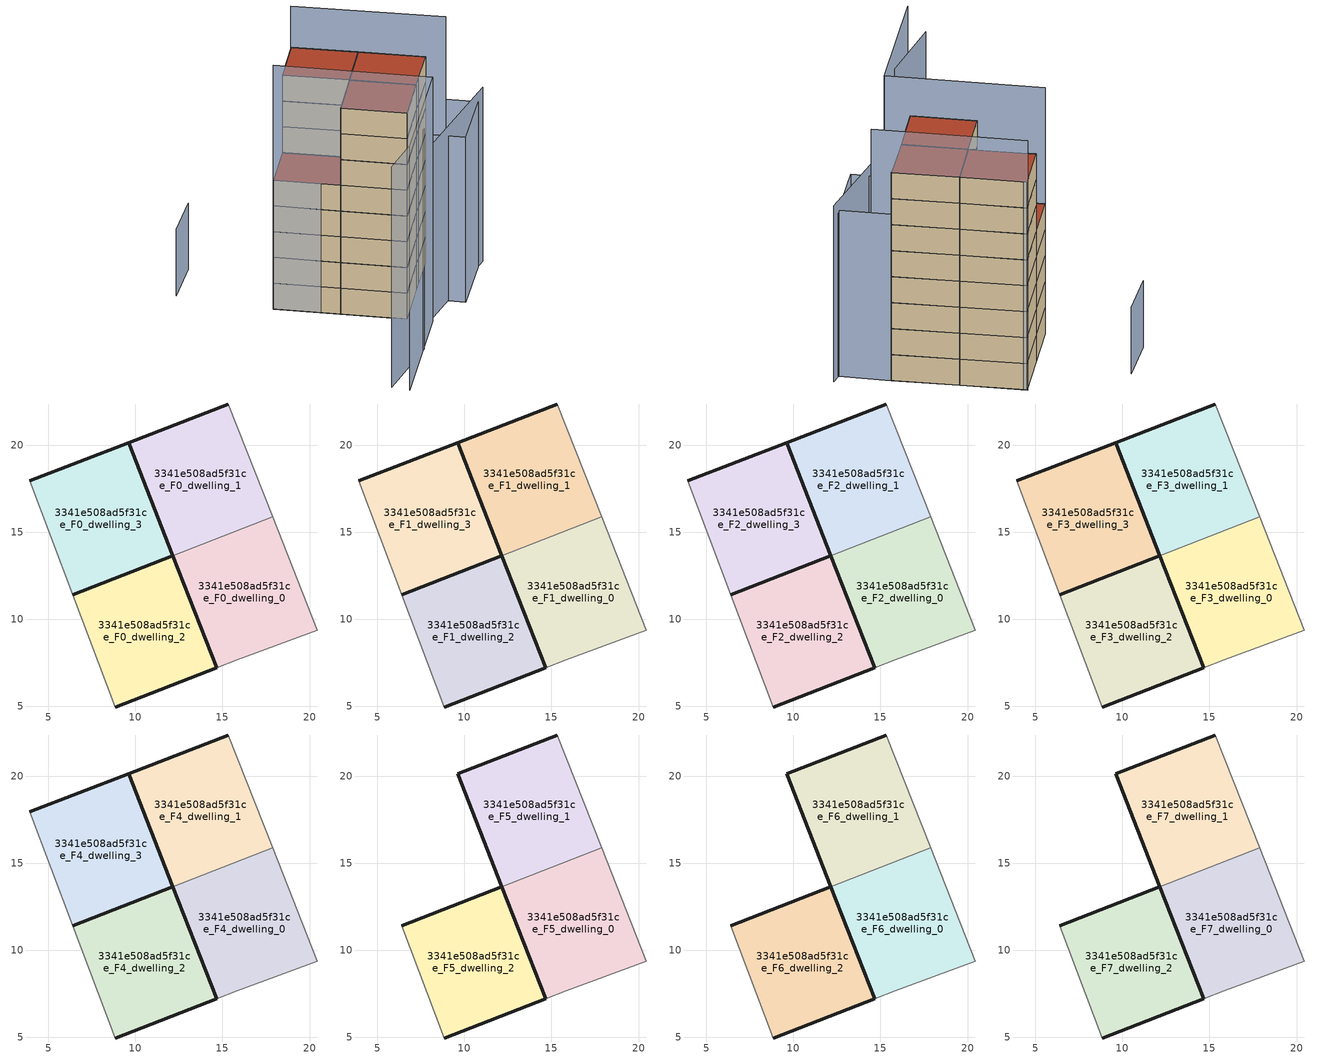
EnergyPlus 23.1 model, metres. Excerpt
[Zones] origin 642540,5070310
3341e508ad5f31ce_F0_dwelling_0
 floor ground (EU_floor_Construction): 20.44,9.35 17.88,15.89 12.15,13.65 14.67,7.2 15.83,7.65 z0
 wall outside (EU_wall_Construction): 14.67,7.2 12.15,13.65 z0:3
 wall adiabatic (EU_wall_Construction): 17.88,15.89 20.44,9.35 15.83,7.65 14.67,7.2 z0:3
 wall to 3341e508ad5f31ce_F0_dwelling_1 (EU_wall_Construction): 12.15,13.65 17.88,15.89 z0:3
3341e508ad5f31ce_F0_dwelling_1
 floor ground (EU_floor_Construction): 17.88,15.89 15.34,22.36 9.6,20.15 12.15,13.65 z0
 wall outside (EU_wall_Construction): 12.15,13.65 9.6,20.15 15.34,22.36 z0:3
 wall adiabatic (EU_wall_Construction): 15.34,22.36 17.88,15.89 z0:3
3341e508ad5f31ce_F0_dwelling_2
 floor ground (EU_floor_Construction): 14.67,7.2 12.15,13.64 6.4,11.4 8.83,4.95 z0
 wall outside (EU_wall_Construction): 6.4,11.4 12.15,13.64 14.67,7.2 8.83,4.95 z0:3
 wall adiabatic (EU_wall_Construction): 8.83,4.95 6.4,11.4 z0:3
3341e508ad5f31ce_F0_dwelling_3
 floor ground (EU_floor_Construction): 12.15,13.64 9.6,20.15 3.93,17.96 6.4,11.4 z0
 wall outside (EU_wall_Construction): 3.93,17.96 9.6,20.15 12.15,13.64 6.4,11.4 z0:3
 wall adiabatic (EU_wall_Construction): 6.4,11.4 3.93,17.96 z0:3
3341e508ad5f31ce_F1_dwelling_0
 floor to 3341e508ad5f31ce_F0_dwelling_0 (EU_floor_Construction): 20.44,9.35 17.88,15.89 12.15,13.65 14.67,7.2 15.83,7.65 z3
 wall outside (EU_wall_Construction): 14.67,7.2 12.15,13.65 z3:6
 wall adiabatic (EU_wall_Construction): 17.88,15.89 20.44,9.35 15.83,7.65 14.67,7.2 z3:6
 wall to 3341e508ad5f31ce_F1_dwelling_1 (EU_wall_Construction): 12.15,13.65 17.88,15.89 z3:6
3341e508ad5f31ce_F1_dwelling_1
 floor to 3341e508ad5f31ce_F0_dwelling_1 (EU_floor_Construction): 17.88,15.89 15.34,22.36 9.6,20.15 12.15,13.65 z3
 wall outside (EU_wall_Construction): 12.15,13.65 9.6,20.15 15.34,22.36 z3:6
 wall adiabatic (EU_wall_Construction): 15.34,22.36 17.88,15.89 z3:6
3341e508ad5f31ce_F1_dwelling_2
 floor to 3341e508ad5f31ce_F0_dwelling_2 (EU_floor_Construction): 14.67,7.2 12.15,13.64 6.4,11.4 8.83,4.95 z3
 wall outside (EU_wall_Construction): 6.4,11.4 12.15,13.64 14.67,7.2 8.83,4.95 z3:6
 wall adiabatic (EU_wall_Construction): 8.83,4.95 6.4,11.4 z3:6
3341e508ad5f31ce_F1_dwelling_3
 floor to 3341e508ad5f31ce_F0_dwelling_3 (EU_floor_Construction): 12.15,13.64 9.6,20.15 3.93,17.96 6.4,11.4 z3
 wall outside (EU_wall_Construction): 3.93,17.96 9.6,20.15 12.15,13.64 6.4,11.4 z3:6
 wall adiabatic (EU_wall_Construction): 6.4,11.4 3.93,17.96 z3:6
3341e508ad5f31ce_F2_dwelling_0
 floor to 3341e508ad5f31ce_F1_dwelling_0 (EU_floor_Construction): 20.44,9.35 17.88,15.89 12.15,13.65 14.67,7.2 15.83,7.65 z6
 wall outside (EU_wall_Construction): 14.67,7.2 12.15,13.65 z6:9
 wall adiabatic (EU_wall_Construction): 17.88,15.89 20.44,9.35 15.83,7.65 14.67,7.2 z6:9
 wall to 3341e508ad5f31ce_F2_dwelling_1 (EU_wall_Construction): 12.15,13.65 17.88,15.89 z6:9
3341e508ad5f31ce_F2_dwelling_1
 floor to 3341e508ad5f31ce_F1_dwelling_1 (EU_floor_Construction): 17.88,15.89 15.34,22.36 9.6,20.15 12.15,13.65 z6
 wall outside (EU_wall_Construction): 12.15,13.65 9.6,20.15 15.34,22.36 z6:9
 wall adiabatic (EU_wall_Construction): 15.34,22.36 17.88,15.89 z6:9
3341e508ad5f31ce_F2_dwelling_2
 floor to 3341e508ad5f31ce_F1_dwelling_2 (EU_floor_Construction): 14.67,7.2 12.15,13.64 6.4,11.4 8.83,4.95 z6
 wall outside (EU_wall_Construction): 6.4,11.4 12.15,13.64 14.67,7.2 8.83,4.95 z6:9
 wall adiabatic (EU_wall_Construction): 8.83,4.95 6.4,11.4 z6:9
3341e508ad5f31ce_F2_dwelling_3
 floor to 3341e508ad5f31ce_F1_dwelling_3 (EU_floor_Construction): 12.15,13.64 9.6,20.15 3.93,17.96 6.4,11.4 z6
 wall outside (EU_wall_Construction): 3.93,17.96 9.6,20.15 12.15,13.64 6.4,11.4 z6:9
 wall adiabatic (EU_wall_Construction): 6.4,11.4 3.93,17.96 z6:9
3341e508ad5f31ce_F3_dwelling_0
 floor to 3341e508ad5f31ce_F2_dwelling_0 (EU_floor_Construction): 20.44,9.35 17.88,15.89 12.15,13.65 14.67,7.2 15.83,7.65 z9
 wall outside (EU_wall_Construction): 14.67,7.2 12.15,13.65 z9:12
 wall adiabatic (EU_wall_Construction): 17.88,15.89 20.44,9.35 15.83,7.65 14.67,7.2 z9:12
 wall to 3341e508ad5f31ce_F3_dwelling_1 (EU_wall_Construction): 12.15,13.65 17.88,15.89 z9:12
3341e508ad5f31ce_F3_dwelling_1
 floor to 3341e508ad5f31ce_F2_dwelling_1 (EU_floor_Construction): 17.88,15.89 15.34,22.36 9.6,20.15 12.15,13.65 z9
 wall outside (EU_wall_Construction): 12.15,13.65 9.6,20.15 15.34,22.36 z9:12
 wall adiabatic (EU_wall_Construction): 15.34,22.36 17.88,15.89 z9:12
3341e508ad5f31ce_F3_dwelling_2
 floor to 3341e508ad5f31ce_F2_dwelling_2 (EU_floor_Construction): 14.67,7.2 12.15,13.64 6.4,11.4 8.83,4.95 z9
 wall outside (EU_wall_Construction): 6.4,11.4 12.15,13.64 14.67,7.2 8.83,4.95 z9:12
 wall adiabatic (EU_wall_Construction): 8.83,4.95 6.4,11.4 z9:12
3341e508ad5f31ce_F3_dwelling_3
 floor to 3341e508ad5f31ce_F2_dwelling_3 (EU_floor_Construction): 12.15,13.64 9.6,20.15 3.93,17.96 6.4,11.4 z9
 wall outside (EU_wall_Construction): 3.93,17.96 9.6,20.15 12.15,13.64 6.4,11.4 z9:12
 wall adiabatic (EU_wall_Construction): 6.4,11.4 3.93,17.96 z9:12
3341e508ad5f31ce_F4_dwelling_0
 floor to 3341e508ad5f31ce_F3_dwelling_0 (EU_floor_Construction): 20.44,9.35 17.88,15.89 12.15,13.65 14.67,7.2 15.83,7.65 z12
 wall outside (EU_wall_Construction): 14.67,7.2 12.15,13.65 z12:15
 wall adiabatic (EU_wall_Construction): 17.88,15.89 20.44,9.35 15.83,7.65 14.67,7.2 z12:15
 wall to 3341e508ad5f31ce_F4_dwelling_1 (EU_wall_Construction): 12.15,13.65 17.88,15.89 z12:15
3341e508ad5f31ce_F4_dwelling_1
 floor to 3341e508ad5f31ce_F3_dwelling_1 (EU_floor_Construction): 17.88,15.89 15.34,22.36 9.6,20.15 12.15,13.65 z12
 wall outside (EU_wall_Construction): 12.15,13.65 9.6,20.15 15.34,22.36 z12:15
 wall adiabatic (EU_wall_Construction): 15.34,22.36 17.88,15.89 z12:15
3341e508ad5f31ce_F4_dwelling_2
 floor to 3341e508ad5f31ce_F3_dwelling_2 (EU_floor_Construction): 14.67,7.2 12.15,13.64 6.4,11.4 8.83,4.95 z12
 wall outside (EU_wall_Construction): 6.4,11.4 12.15,13.64 14.67,7.2 8.83,4.95 z12:15
 wall adiabatic (EU_wall_Construction): 8.83,4.95 6.4,11.4 z12:15
3341e508ad5f31ce_F4_dwelling_3
 floor to 3341e508ad5f31ce_F3_dwelling_3 (EU_floor_Construction): 12.15,13.64 9.6,20.15 3.93,17.96 6.4,11.4 z12
 wall outside (EU_wall_Construction): 3.93,17.96 9.6,20.15 12.15,13.64 6.4,11.4 z12:15
 wall adiabatic (EU_wall_Construction): 6.4,11.4 3.93,17.96 z12:15
 roof outside (EU_roof_Construction): 9.6,20.15 12.15,13.64 6.4,11.4 3.93,17.96 z15
3341e508ad5f31ce_F5_dwelling_0
 floor to 3341e508ad5f31ce_F4_dwelling_0 (EU_floor_Construction): 20.44,9.35 17.88,15.89 12.15,13.65 14.67,7.2 15.83,7.65 z15
 wall outside (EU_wall_Construction): 14.67,7.2 12.15,13.65 z15:18
 wall adiabatic (EU_wall_Construction): 17.88,15.89 20.44,9.35 15.83,7.65 14.67,7.2 z15:18
 wall to 3341e508ad5f31ce_F5_dwelling_1 (EU_wall_Construction): 12.15,13.65 17.88,15.89 z15:18
3341e508ad5f31ce_F5_dwelling_1
 floor to 3341e508ad5f31ce_F4_dwelling_1 (EU_floor_Construction): 17.88,15.89 15.34,22.36 9.6,20.15 12.15,13.65 z15
 wall outside (EU_wall_Construction): 12.15,13.65 9.6,20.15 15.34,22.36 z15:18
 wall adiabatic (EU_wall_Construction): 15.34,22.36 17.88,15.89 z15:18
3341e508ad5f31ce_F5_dwelling_2
 floor to 3341e508ad5f31ce_F4_dwelling_2 (EU_floor_Construction): 14.67,7.2 12.15,13.64 6.4,11.4 8.83,4.95 z15
 wall outside (EU_wall_Construction): 6.4,11.4 12.15,13.64 14.67,7.2 8.83,4.95 z15:18
 wall adiabatic (EU_wall_Construction): 8.83,4.95 6.4,11.4 z15:18
3341e508ad5f31ce_F6_dwelling_0
 floor to 3341e508ad5f31ce_F5_dwelling_0 (EU_floor_Construction): 20.44,9.35 17.88,15.89 12.15,13.65 14.67,7.2 15.83,7.65 z18
 wall outside (EU_wall_Construction): 14.67,7.2 12.15,13.65 z18:21
 wall adiabatic (EU_wall_Construction): 17.88,15.89 20.44,9.35 15.83,7.65 14.67,7.2 z18:21
 wall to 3341e508ad5f31ce_F6_dwelling_1 (EU_wall_Construction): 12.15,13.65 17.88,15.89 z18:21
3341e508ad5f31ce_F6_dwelling_1
 floor to 3341e508ad5f31ce_F5_dwelling_1 (EU_floor_Construction): 17.88,15.89 15.34,22.36 9.6,20.15 12.15,13.65 z18
 wall outside (EU_wall_Construction): 12.15,13.65 9.6,20.15 15.34,22.36 z18:21
 wall adiabatic (EU_wall_Construction): 15.34,22.36 17.88,15.89 z18:21
3341e508ad5f31ce_F6_dwelling_2
 floor to 3341e508ad5f31ce_F5_dwelling_2 (EU_floor_Construction): 14.67,7.2 12.15,13.64 6.4,11.4 8.83,4.95 z18
 wall outside (EU_wall_Construction): 6.4,11.4 12.15,13.64 14.67,7.2 8.83,4.95 z18:21
 wall adiabatic (EU_wall_Construction): 8.83,4.95 6.4,11.4 z18:21
3341e508ad5f31ce_F7_dwelling_0
 floor to 3341e508ad5f31ce_F6_dwelling_0 (EU_floor_Construction): 20.44,9.35 17.88,15.89 12.15,13.65 14.67,7.2 15.83,7.65 z21
 wall outside (EU_wall_Construction): 14.67,7.2 12.15,13.65 z21:24
 wall adiabatic (EU_wall_Construction): 17.88,15.89 20.44,9.35 15.83,7.65 14.67,7.2 z21:24
 wall to 3341e508ad5f31ce_F7_dwelling_1 (EU_wall_Construction): 12.15,13.65 17.88,15.89 z21:24
 roof outside (EU_roof_Construction): 17.88,15.89 20.44,9.35 15.83,7.65 14.67,7.2 12.15,13.65 z24
3341e508ad5f31ce_F7_dwelling_1
 floor to 3341e508ad5f31ce_F6_dwelling_1 (EU_floor_Construction): 17.88,15.89 15.34,22.36 9.6,20.15 12.15,13.65 z21
 wall outside (EU_wall_Construction): 12.15,13.65 9.6,20.15 15.34,22.36 z21:24
 wall adiabatic (EU_wall_Construction): 15.34,22.36 17.88,15.89 z21:24
 roof outside (EU_roof_Construction): 15.34,22.36 17.88,15.89 12.15,13.65 9.6,20.15 z24
3341e508ad5f31ce_F7_dwelling_2
 floor to 3341e508ad5f31ce_F6_dwelling_2 (EU_floor_Construction): 14.67,7.2 12.15,13.64 6.4,11.4 8.83,4.95 z21
 wall outside (EU_wall_Construction): 6.4,11.4 12.15,13.64 14.67,7.2 8.83,4.95 z21:24
 wall adiabatic (EU_wall_Construction): 8.83,4.95 6.4,11.4 z21:24
 roof outside (EU_roof_Construction): 12.15,13.64 14.67,7.2 8.83,4.95 6.4,11.4 z24
shading: -4.84,-1.03 4.03,0.19 z0:25.7; 3.5,1.96 23.57,4.41 z0:20.3; 13.16,6.66 20.45,9.36 / 20.45,9.36 22.34,4.25 / 22.34,4.25 15.05,1.56 / 15.05,1.56 13.16,6.66 z0:19.2; 21.15,7.42 15.32,22.43 z0:28.8; 3.93,17.96 9.78,2.43 / 9.78,2.43 -4.4,-2.91 z0:28.4; 7.07,29.82 1.53,28.07 z0:7.7
[Building]
EU S2 Campaign: North Axis=0; Terrain=City; Solar Distribution=FullExterior
[Site:Location]
Lyon-Bron: Latitude=45.75; Longitude=5; Time Zone=1; Elevation=198
[SizingPeriod:WeatherFileDays]
AnnualSizingPeriod: Begin Month=1; Begin Day of Month=1; End Month=12; End Day of Month=31; Day of Week for Start Day=Monday; Use Weather File Daylight Saving Period=No; Use Weather File Rain and Snow Indicators=No
[MATERIAL]
EU_InternalMass_Material: Roughness=MediumRough; Thickness=0.1; Conductivity=1; Density=1800; Specific Heat=900; Thermal Absorptance=0.9; Solar Absorptance=0.7; Visible Absorptance=0.7
[MATERIAL:NOMASS] Roughness=MediumRough; Thermal Absorptance=0.9; Solar Absorptance=0.7; Visible Absorptance=0.7
Name | Thermal Resistance
EU_wall_NoMass | 0.776494
EU_roof_NoMass | 0.486893
EU_floor_NoMass | 0.421597
[CONSTRUCTION]
EU_wall_Construction: EU_wall_NoMass
EU_roof_Construction: EU_roof_NoMass
EU_floor_Construction: EU_floor_NoMass
EU_InternalMass_Construction: EU_InternalMass_Material
[ZONE] Type=1; Multiplier=1; Ceiling Height=autocalculate; Floor Area=autocalculate; Part of Total Floor Area=Yes
Name | Volume
3341e508ad5f31ce_F0_dwelling_0; 3341e508ad5f31ce_F1_dwelling_0; 3341e508ad5f31ce_F2_dwelling_0; 3341e508ad5f31ce_F3_dwelling_0; 3341e508ad5f31ce_F4_dwelling_0; 3341e508ad5f31ce_F5_dwelling_0; 3341e508ad5f31ce_F6_dwelling_0; 3341e508ad5f31ce_F7_dwelling_0 | 128.632
3341e508ad5f31ce_F0_dwelling_1; 3341e508ad5f31ce_F1_dwelling_1; 3341e508ad5f31ce_F2_dwelling_1; 3341e508ad5f31ce_F3_dwelling_1; 3341e508ad5f31ce_F4_dwelling_1; 3341e508ad5f31ce_F5_dwelling_1; 3341e508ad5f31ce_F6_dwelling_1; 3341e508ad5f31ce_F7_dwelling_1 | 128.615
3341e508ad5f31ce_F0_dwelling_2 | 128.593
3341e508ad5f31ce_F1_dwelling_2; 3341e508ad5f31ce_F2_dwelling_2; 3341e508ad5f31ce_F3_dwelling_2; 3341e508ad5f31ce_F4_dwelling_2; 3341e508ad5f31ce_F5_dwelling_2; 3341e508ad5f31ce_F6_dwelling_2; 3341e508ad5f31ce_F7_dwelling_2 | 128.592
3341e508ad5f31ce_F0_dwelling_3 | 128.6
3341e508ad5f31ce_F1_dwelling_3; 3341e508ad5f31ce_F2_dwelling_3; 3341e508ad5f31ce_F3_dwelling_3; 3341e508ad5f31ce_F4_dwelling_3 | 128.602
[INTERNALMASS] Construction=EU_InternalMass_Construction
Name | Zone or ZoneList | Surface Area
3341e508ad5f31ce_F0_dwelling_0_EU_InternalMass | 3341e508ad5f31ce_F0_dwelling_0 | 42.8775
3341e508ad5f31ce_F0_dwelling_1_EU_InternalMass | 3341e508ad5f31ce_F0_dwelling_1 | 42.8716
3341e508ad5f31ce_F0_dwelling_2_EU_InternalMass | 3341e508ad5f31ce_F0_dwelling_2 | 42.8643
3341e508ad5f31ce_F0_dwelling_3_EU_InternalMass | 3341e508ad5f31ce_F0_dwelling_3 | 42.8672
3341e508ad5f31ce_F1_dwelling_0_EU_InternalMass | 3341e508ad5f31ce_F1_dwelling_0 | 42.8775
3341e508ad5f31ce_F1_dwelling_1_EU_InternalMass | 3341e508ad5f31ce_F1_dwelling_1 | 42.8716
3341e508ad5f31ce_F1_dwelling_2_EU_InternalMass | 3341e508ad5f31ce_F1_dwelling_2 | 42.8643
3341e508ad5f31ce_F1_dwelling_3_EU_InternalMass | 3341e508ad5f31ce_F1_dwelling_3 | 42.8672
3341e508ad5f31ce_F2_dwelling_0_EU_InternalMass | 3341e508ad5f31ce_F2_dwelling_0 | 42.8775
3341e508ad5f31ce_F2_dwelling_1_EU_InternalMass | 3341e508ad5f31ce_F2_dwelling_1 | 42.8716
3341e508ad5f31ce_F2_dwelling_2_EU_InternalMass | 3341e508ad5f31ce_F2_dwelling_2 | 42.8643
3341e508ad5f31ce_F2_dwelling_3_EU_InternalMass | 3341e508ad5f31ce_F2_dwelling_3 | 42.8672
3341e508ad5f31ce_F3_dwelling_0_EU_InternalMass | 3341e508ad5f31ce_F3_dwelling_0 | 42.8775
3341e508ad5f31ce_F3_dwelling_1_EU_InternalMass | 3341e508ad5f31ce_F3_dwelling_1 | 42.8716
3341e508ad5f31ce_F3_dwelling_2_EU_InternalMass | 3341e508ad5f31ce_F3_dwelling_2 | 42.8643
3341e508ad5f31ce_F3_dwelling_3_EU_InternalMass | 3341e508ad5f31ce_F3_dwelling_3 | 42.8672
3341e508ad5f31ce_F4_dwelling_0_EU_InternalMass | 3341e508ad5f31ce_F4_dwelling_0 | 42.8775
3341e508ad5f31ce_F4_dwelling_1_EU_InternalMass | 3341e508ad5f31ce_F4_dwelling_1 | 42.8716
3341e508ad5f31ce_F4_dwelling_2_EU_InternalMass | 3341e508ad5f31ce_F4_dwelling_2 | 42.8643
3341e508ad5f31ce_F4_dwelling_3_EU_InternalMass | 3341e508ad5f31ce_F4_dwelling_3 | 42.8672
3341e508ad5f31ce_F5_dwelling_0_EU_InternalMass | 3341e508ad5f31ce_F5_dwelling_0 | 42.8775
3341e508ad5f31ce_F5_dwelling_1_EU_InternalMass | 3341e508ad5f31ce_F5_dwelling_1 | 42.8716
3341e508ad5f31ce_F5_dwelling_2_EU_InternalMass | 3341e508ad5f31ce_F5_dwelling_2 | 85.729
3341e508ad5f31ce_F6_dwelling_0_EU_InternalMass | 3341e508ad5f31ce_F6_dwelling_0 | 42.8775
3341e508ad5f31ce_F6_dwelling_1_EU_InternalMass | 3341e508ad5f31ce_F6_dwelling_1 | 42.8716
3341e508ad5f31ce_F6_dwelling_2_EU_InternalMass | 3341e508ad5f31ce_F6_dwelling_2 | 85.729
3341e508ad5f31ce_F7_dwelling_0_EU_InternalMass | 3341e508ad5f31ce_F7_dwelling_0 | 42.8775
3341e508ad5f31ce_F7_dwelling_1_EU_InternalMass | 3341e508ad5f31ce_F7_dwelling_1 | 42.8716
3341e508ad5f31ce_F7_dwelling_2_EU_InternalMass | 3341e508ad5f31ce_F7_dwelling_2 | 85.729
[OTHEREQUIPMENT] Fuel Type=Electricity; Design Level Calculation Method=Watts/Area; Power per Zone Floor Area=1; Fraction Latent=0; Fraction Radiant=0; Fraction Lost=0; Carbon Dioxide Generation Rate=0; EndUse Subcategory=EU_Step8_InternalGains
Name | Zone or ZoneList or Space or SpaceList | Schedule
EU_Step8_InternalGain_3341e508ad5f31ce_F0_dwelling_0_f000 | 3341e508ad5f31ce_F0_dwelling_0 | EU_Step8_GainSchedule_3341e508ad5f31ce_F0_dwelling_0_f000
EU_Step8_InternalGain_3341e508ad5f31ce_F0_dwelling_1_f000 | 3341e508ad5f31ce_F0_dwelling_1 | EU_Step8_GainSchedule_3341e508ad5f31ce_F0_dwelling_1_f000
EU_Step8_InternalGain_3341e508ad5f31ce_F0_dwelling_2_f000 | 3341e508ad5f31ce_F0_dwelling_2 | EU_Step8_GainSchedule_3341e508ad5f31ce_F0_dwelling_2_f000
EU_Step8_InternalGain_3341e508ad5f31ce_F0_dwelling_3_f000 | 3341e508ad5f31ce_F0_dwelling_3 | EU_Step8_GainSchedule_3341e508ad5f31ce_F0_dwelling_3_f000
EU_Step8_InternalGain_3341e508ad5f31ce_F1_dwelling_0_f000 | 3341e508ad5f31ce_F1_dwelling_0 | EU_Step8_GainSchedule_3341e508ad5f31ce_F1_dwelling_0_f000
EU_Step8_InternalGain_3341e508ad5f31ce_F1_dwelling_1_f000 | 3341e508ad5f31ce_F1_dwelling_1 | EU_Step8_GainSchedule_3341e508ad5f31ce_F1_dwelling_1_f000
EU_Step8_InternalGain_3341e508ad5f31ce_F1_dwelling_2_f000 | 3341e508ad5f31ce_F1_dwelling_2 | EU_Step8_GainSchedule_3341e508ad5f31ce_F1_dwelling_2_f000
EU_Step8_InternalGain_3341e508ad5f31ce_F1_dwelling_3_f000 | 3341e508ad5f31ce_F1_dwelling_3 | EU_Step8_GainSchedule_3341e508ad5f31ce_F1_dwelling_3_f000
EU_Step8_InternalGain_3341e508ad5f31ce_F2_dwelling_0_f000 | 3341e508ad5f31ce_F2_dwelling_0 | EU_Step8_GainSchedule_3341e508ad5f31ce_F2_dwelling_0_f000
EU_Step8_InternalGain_3341e508ad5f31ce_F2_dwelling_1_f000 | 3341e508ad5f31ce_F2_dwelling_1 | EU_Step8_GainSchedule_3341e508ad5f31ce_F2_dwelling_1_f000
EU_Step8_InternalGain_3341e508ad5f31ce_F2_dwelling_2_f000 | 3341e508ad5f31ce_F2_dwelling_2 | EU_Step8_GainSchedule_3341e508ad5f31ce_F2_dwelling_2_f000
EU_Step8_InternalGain_3341e508ad5f31ce_F2_dwelling_3_f000 | 3341e508ad5f31ce_F2_dwelling_3 | EU_Step8_GainSchedule_3341e508ad5f31ce_F2_dwelling_3_f000
EU_Step8_InternalGain_3341e508ad5f31ce_F3_dwelling_0_f000 | 3341e508ad5f31ce_F3_dwelling_0 | EU_Step8_GainSchedule_3341e508ad5f31ce_F3_dwelling_0_f000
EU_Step8_InternalGain_3341e508ad5f31ce_F3_dwelling_1_f000 | 3341e508ad5f31ce_F3_dwelling_1 | EU_Step8_GainSchedule_3341e508ad5f31ce_F3_dwelling_1_f000
EU_Step8_InternalGain_3341e508ad5f31ce_F3_dwelling_2_f000 | 3341e508ad5f31ce_F3_dwelling_2 | EU_Step8_GainSchedule_3341e508ad5f31ce_F3_dwelling_2_f000
EU_Step8_InternalGain_3341e508ad5f31ce_F3_dwelling_3_f000 | 3341e508ad5f31ce_F3_dwelling_3 | EU_Step8_GainSchedule_3341e508ad5f31ce_F3_dwelling_3_f000
EU_Step8_InternalGain_3341e508ad5f31ce_F4_dwelling_0_f000 | 3341e508ad5f31ce_F4_dwelling_0 | EU_Step8_GainSchedule_3341e508ad5f31ce_F4_dwelling_0_f000
EU_Step8_InternalGain_3341e508ad5f31ce_F4_dwelling_1_f000 | 3341e508ad5f31ce_F4_dwelling_1 | EU_Step8_GainSchedule_3341e508ad5f31ce_F4_dwelling_1_f000
EU_Step8_InternalGain_3341e508ad5f31ce_F4_dwelling_2_f000 | 3341e508ad5f31ce_F4_dwelling_2 | EU_Step8_GainSchedule_3341e508ad5f31ce_F4_dwelling_2_f000
EU_Step8_InternalGain_3341e508ad5f31ce_F4_dwelling_3_f000 | 3341e508ad5f31ce_F4_dwelling_3 | EU_Step8_GainSchedule_3341e508ad5f31ce_F4_dwelling_3_f000
EU_Step8_InternalGain_3341e508ad5f31ce_F5_dwelling_0_f000 | 3341e508ad5f31ce_F5_dwelling_0 | EU_Step8_GainSchedule_3341e508ad5f31ce_F5_dwelling_0_f000
EU_Step8_InternalGain_3341e508ad5f31ce_F5_dwelling_1_f000 | 3341e508ad5f31ce_F5_dwelling_1 | EU_Step8_GainSchedule_3341e508ad5f31ce_F5_dwelling_1_f000
EU_Step8_InternalGain_3341e508ad5f31ce_F5_dwelling_2_f000 | 3341e508ad5f31ce_F5_dwelling_2 | EU_Step8_GainSchedule_3341e508ad5f31ce_F5_dwelling_2_f000
EU_Step8_InternalGain_3341e508ad5f31ce_F6_dwelling_0_f000 | 3341e508ad5f31ce_F6_dwelling_0 | EU_Step8_GainSchedule_3341e508ad5f31ce_F6_dwelling_0_f000
EU_Step8_InternalGain_3341e508ad5f31ce_F6_dwelling_1_f000 | 3341e508ad5f31ce_F6_dwelling_1 | EU_Step8_GainSchedule_3341e508ad5f31ce_F6_dwelling_1_f000
EU_Step8_InternalGain_3341e508ad5f31ce_F6_dwelling_2_f000 | 3341e508ad5f31ce_F6_dwelling_2 | EU_Step8_GainSchedule_3341e508ad5f31ce_F6_dwelling_2_f000
EU_Step8_InternalGain_3341e508ad5f31ce_F7_dwelling_0_f000 | 3341e508ad5f31ce_F7_dwelling_0 | EU_Step8_GainSchedule_3341e508ad5f31ce_F7_dwelling_0_f000
EU_Step8_InternalGain_3341e508ad5f31ce_F7_dwelling_1_f000 | 3341e508ad5f31ce_F7_dwelling_1 | EU_Step8_GainSchedule_3341e508ad5f31ce_F7_dwelling_1_f000
EU_Step8_InternalGain_3341e508ad5f31ce_F7_dwelling_2_f000 | 3341e508ad5f31ce_F7_dwelling_2 | EU_Step8_GainSchedule_3341e508ad5f31ce_F7_dwelling_2_f000
[ZONEVENTILATION:DESIGNFLOWRATE] Schedule=EU_AlwaysOn; Design Flow Rate Calculation Method=AirChanges/Hour; Air Changes per Hour=0.693814; Ventilation Type=Natural; Fan Pressure Rise=0; Fan Total Efficiency=1; Constant Term Coefficient=1; Temperature Term Coefficient=0; Velocity Term Coefficient=0; Velocity Squared Term Coefficient=0; Minimum Indoor Temperature=-100; Maximum Indoor Temperature=100; Delta Temperature=-100; Minimum Outdoor Temperature=-100; Maximum Outdoor Temperature=100; Maximum Wind Speed=40
Name | Zone or ZoneList or Space or SpaceList
EU_ConstantAir_3341e508ad5f31ce_F0_dwelling_0 | 3341e508ad5f31ce_F0_dwelling_0
EU_ConstantAir_3341e508ad5f31ce_F0_dwelling_1 | 3341e508ad5f31ce_F0_dwelling_1
EU_ConstantAir_3341e508ad5f31ce_F0_dwelling_2 | 3341e508ad5f31ce_F0_dwelling_2
EU_ConstantAir_3341e508ad5f31ce_F0_dwelling_3 | 3341e508ad5f31ce_F0_dwelling_3
EU_ConstantAir_3341e508ad5f31ce_F1_dwelling_0 | 3341e508ad5f31ce_F1_dwelling_0
EU_ConstantAir_3341e508ad5f31ce_F1_dwelling_1 | 3341e508ad5f31ce_F1_dwelling_1
EU_ConstantAir_3341e508ad5f31ce_F1_dwelling_2 | 3341e508ad5f31ce_F1_dwelling_2
EU_ConstantAir_3341e508ad5f31ce_F1_dwelling_3 | 3341e508ad5f31ce_F1_dwelling_3
EU_ConstantAir_3341e508ad5f31ce_F2_dwelling_0 | 3341e508ad5f31ce_F2_dwelling_0
EU_ConstantAir_3341e508ad5f31ce_F2_dwelling_1 | 3341e508ad5f31ce_F2_dwelling_1
EU_ConstantAir_3341e508ad5f31ce_F2_dwelling_2 | 3341e508ad5f31ce_F2_dwelling_2
EU_ConstantAir_3341e508ad5f31ce_F2_dwelling_3 | 3341e508ad5f31ce_F2_dwelling_3
EU_ConstantAir_3341e508ad5f31ce_F3_dwelling_0 | 3341e508ad5f31ce_F3_dwelling_0
EU_ConstantAir_3341e508ad5f31ce_F3_dwelling_1 | 3341e508ad5f31ce_F3_dwelling_1
EU_ConstantAir_3341e508ad5f31ce_F3_dwelling_2 | 3341e508ad5f31ce_F3_dwelling_2
EU_ConstantAir_3341e508ad5f31ce_F3_dwelling_3 | 3341e508ad5f31ce_F3_dwelling_3
EU_ConstantAir_3341e508ad5f31ce_F4_dwelling_0 | 3341e508ad5f31ce_F4_dwelling_0
EU_ConstantAir_3341e508ad5f31ce_F4_dwelling_1 | 3341e508ad5f31ce_F4_dwelling_1
EU_ConstantAir_3341e508ad5f31ce_F4_dwelling_2 | 3341e508ad5f31ce_F4_dwelling_2
EU_ConstantAir_3341e508ad5f31ce_F4_dwelling_3 | 3341e508ad5f31ce_F4_dwelling_3
EU_ConstantAir_3341e508ad5f31ce_F5_dwelling_0 | 3341e508ad5f31ce_F5_dwelling_0
EU_ConstantAir_3341e508ad5f31ce_F5_dwelling_1 | 3341e508ad5f31ce_F5_dwelling_1
EU_ConstantAir_3341e508ad5f31ce_F5_dwelling_2 | 3341e508ad5f31ce_F5_dwelling_2
EU_ConstantAir_3341e508ad5f31ce_F6_dwelling_0 | 3341e508ad5f31ce_F6_dwelling_0
EU_ConstantAir_3341e508ad5f31ce_F6_dwelling_1 | 3341e508ad5f31ce_F6_dwelling_1
EU_ConstantAir_3341e508ad5f31ce_F6_dwelling_2 | 3341e508ad5f31ce_F6_dwelling_2
EU_ConstantAir_3341e508ad5f31ce_F7_dwelling_0 | 3341e508ad5f31ce_F7_dwelling_0
EU_ConstantAir_3341e508ad5f31ce_F7_dwelling_1 | 3341e508ad5f31ce_F7_dwelling_1
EU_ConstantAir_3341e508ad5f31ce_F7_dwelling_2 | 3341e508ad5f31ce_F7_dwelling_2
[HVACTEMPLATE:THERMOSTAT] Constant Heating Setpoint=20; Constant Cooling Setpoint=50
EU_HeatOnly_3341e508ad5f31ce_F0_dwelling_0; EU_HeatOnly_3341e508ad5f31ce_F0_dwelling_1; EU_HeatOnly_3341e508ad5f31ce_F0_dwelling_2; EU_HeatOnly_3341e508ad5f31ce_F0_dwelling_3; EU_HeatOnly_3341e508ad5f31ce_F1_dwelling_0; EU_HeatOnly_3341e508ad5f31ce_F1_dwelling_1; EU_HeatOnly_3341e508ad5f31ce_F1_dwelling_2; EU_HeatOnly_3341e508ad5f31ce_F1_dwelling_3; EU_HeatOnly_3341e508ad5f31ce_F2_dwelling_0; EU_HeatOnly_3341e508ad5f31ce_F2_dwelling_1; EU_HeatOnly_3341e508ad5f31ce_F2_dwelling_2; EU_HeatOnly_3341e508ad5f31ce_F2_dwelling_3; EU_HeatOnly_3341e508ad5f31ce_F3_dwelling_0; EU_HeatOnly_3341e508ad5f31ce_F3_dwelling_1; EU_HeatOnly_3341e508ad5f31ce_F3_dwelling_2; EU_HeatOnly_3341e508ad5f31ce_F3_dwelling_3; EU_HeatOnly_3341e508ad5f31ce_F4_dwelling_0; EU_HeatOnly_3341e508ad5f31ce_F4_dwelling_1; EU_HeatOnly_3341e508ad5f31ce_F4_dwelling_2; EU_HeatOnly_3341e508ad5f31ce_F4_dwelling_3; EU_HeatOnly_3341e508ad5f31ce_F5_dwelling_0; EU_HeatOnly_3341e508ad5f31ce_F5_dwelling_1; EU_HeatOnly_3341e508ad5f31ce_F5_dwelling_2; EU_HeatOnly_3341e508ad5f31ce_F6_dwelling_0; EU_HeatOnly_3341e508ad5f31ce_F6_dwelling_1; EU_HeatOnly_3341e508ad5f31ce_F6_dwelling_2; EU_HeatOnly_3341e508ad5f31ce_F7_dwelling_0; EU_HeatOnly_3341e508ad5f31ce_F7_dwelling_1; EU_HeatOnly_3341e508ad5f31ce_F7_dwelling_2
[HVACTEMPLATE:ZONE:IDEALLOADSAIRSYSTEM] System Availability Schedule=EU_AlwaysOn; Maximum Heating Supply Air Temperature=50; Minimum Cooling Supply Air Temperature=13; Maximum Heating Supply Air Humidity Ratio=0.0156; Minimum Cooling Supply Air Humidity Ratio=0.0077; Heating Limit=NoLimit; Cooling Limit=NoLimit; Heating Availability Schedule=EU_AlwaysOn; Cooling Availability Schedule=EU_CoolingOff; Dehumidification Control Type=ConstantSensibleHeatRatio; Cooling Sensible Heat Ratio=0.7; Dehumidification Setpoint=60; Humidification Control Type=None; Humidification Setpoint=30; Outdoor Air Method=None; Outdoor Air Flow Rate per Person=0.00944; Outdoor Air Flow Rate per Zone Floor Area=0; Outdoor Air Flow Rate per Zone=0; Demand Controlled Ventilation Type=None; Outdoor Air Economizer Type=NoEconomizer; Heat Recovery Type=None; Sensible Heat Recovery Effectiveness=0.7; Latent Heat Recovery Effectiveness=0.65
Name | Template Thermostat
3341e508ad5f31ce_F0_dwelling_0 | EU_HeatOnly_3341e508ad5f31ce_F0_dwelling_0
3341e508ad5f31ce_F0_dwelling_1 | EU_HeatOnly_3341e508ad5f31ce_F0_dwelling_1
3341e508ad5f31ce_F0_dwelling_2 | EU_HeatOnly_3341e508ad5f31ce_F0_dwelling_2
3341e508ad5f31ce_F0_dwelling_3 | EU_HeatOnly_3341e508ad5f31ce_F0_dwelling_3
3341e508ad5f31ce_F1_dwelling_0 | EU_HeatOnly_3341e508ad5f31ce_F1_dwelling_0
3341e508ad5f31ce_F1_dwelling_1 | EU_HeatOnly_3341e508ad5f31ce_F1_dwelling_1
3341e508ad5f31ce_F1_dwelling_2 | EU_HeatOnly_3341e508ad5f31ce_F1_dwelling_2
3341e508ad5f31ce_F1_dwelling_3 | EU_HeatOnly_3341e508ad5f31ce_F1_dwelling_3
3341e508ad5f31ce_F2_dwelling_0 | EU_HeatOnly_3341e508ad5f31ce_F2_dwelling_0
3341e508ad5f31ce_F2_dwelling_1 | EU_HeatOnly_3341e508ad5f31ce_F2_dwelling_1
3341e508ad5f31ce_F2_dwelling_2 | EU_HeatOnly_3341e508ad5f31ce_F2_dwelling_2
3341e508ad5f31ce_F2_dwelling_3 | EU_HeatOnly_3341e508ad5f31ce_F2_dwelling_3
3341e508ad5f31ce_F3_dwelling_0 | EU_HeatOnly_3341e508ad5f31ce_F3_dwelling_0
3341e508ad5f31ce_F3_dwelling_1 | EU_HeatOnly_3341e508ad5f31ce_F3_dwelling_1
3341e508ad5f31ce_F3_dwelling_2 | EU_HeatOnly_3341e508ad5f31ce_F3_dwelling_2
3341e508ad5f31ce_F3_dwelling_3 | EU_HeatOnly_3341e508ad5f31ce_F3_dwelling_3
3341e508ad5f31ce_F4_dwelling_0 | EU_HeatOnly_3341e508ad5f31ce_F4_dwelling_0
3341e508ad5f31ce_F4_dwelling_1 | EU_HeatOnly_3341e508ad5f31ce_F4_dwelling_1
3341e508ad5f31ce_F4_dwelling_2 | EU_HeatOnly_3341e508ad5f31ce_F4_dwelling_2
3341e508ad5f31ce_F4_dwelling_3 | EU_HeatOnly_3341e508ad5f31ce_F4_dwelling_3
3341e508ad5f31ce_F5_dwelling_0 | EU_HeatOnly_3341e508ad5f31ce_F5_dwelling_0
3341e508ad5f31ce_F5_dwelling_1 | EU_HeatOnly_3341e508ad5f31ce_F5_dwelling_1
3341e508ad5f31ce_F5_dwelling_2 | EU_HeatOnly_3341e508ad5f31ce_F5_dwelling_2
3341e508ad5f31ce_F6_dwelling_0 | EU_HeatOnly_3341e508ad5f31ce_F6_dwelling_0
3341e508ad5f31ce_F6_dwelling_1 | EU_HeatOnly_3341e508ad5f31ce_F6_dwelling_1
3341e508ad5f31ce_F6_dwelling_2 | EU_HeatOnly_3341e508ad5f31ce_F6_dwelling_2
3341e508ad5f31ce_F7_dwelling_0 | EU_HeatOnly_3341e508ad5f31ce_F7_dwelling_0
3341e508ad5f31ce_F7_dwelling_1 | EU_HeatOnly_3341e508ad5f31ce_F7_dwelling_1
3341e508ad5f31ce_F7_dwelling_2 | EU_HeatOnly_3341e508ad5f31ce_F7_dwelling_2
[SIZING:ZONE] Zone Cooling Design Supply Air Temperature Input Method=SupplyAirTemperature; Zone Cooling Design Supply Air Temperature=13; Zone Heating Design Supply Air Temperature Input Method=SupplyAirTemperature; Zone Heating Design Supply Air Temperature=50; Zone Cooling Design Supply Air Humidity Ratio=0.008; Zone Heating Design Supply Air Humidity Ratio=0.008; Cooling Design Air Flow Method=DesignDay; Cooling Design Air Flow Rate=0; Cooling Minimum Air Flow per Zone Floor Area=0.000762; Cooling Minimum Air Flow=0; Cooling Minimum Air Flow Fraction=0.2; Heating Design Air Flow Method=DesignDay; Heating Design Air Flow Rate=0; Heating Maximum Air Flow per Zone Floor Area=0.002032; Heating Maximum Air Flow=0.141576; Heating Maximum Air Flow Fraction=0.3; Account for Dedicated Outdoor Air System=No; Dedicated Outdoor Air System Control Strategy=NeutralSupplyAir; Dedicated Outdoor Air Low Setpoint Temperature for Design=autosize; Dedicated Outdoor Air High Setpoint Temperature for Design=autosize; Zone Load Sizing Method=Sensible Load Only No Latent Load; Zone Latent Cooling Design Supply Air Humidity Ratio Input Method=HumidityRatioDifference; Zone Cooling Design Supply Air Humidity Ratio Difference=0.005; Zone Latent Heating Design Supply Air Humidity Ratio Input Method=HumidityRatioDifference; Zone Humidification Design Supply Air Humidity Ratio Difference=0.005
3341e508ad5f31ce_F0_dwelling_0; 3341e508ad5f31ce_F0_dwelling_1; 3341e508ad5f31ce_F0_dwelling_2; 3341e508ad5f31ce_F0_dwelling_3; 3341e508ad5f31ce_F1_dwelling_0; 3341e508ad5f31ce_F1_dwelling_1; 3341e508ad5f31ce_F1_dwelling_2; 3341e508ad5f31ce_F1_dwelling_3; 3341e508ad5f31ce_F2_dwelling_0; 3341e508ad5f31ce_F2_dwelling_1; 3341e508ad5f31ce_F2_dwelling_2; 3341e508ad5f31ce_F2_dwelling_3; 3341e508ad5f31ce_F3_dwelling_0; 3341e508ad5f31ce_F3_dwelling_1; 3341e508ad5f31ce_F3_dwelling_2; 3341e508ad5f31ce_F3_dwelling_3; 3341e508ad5f31ce_F4_dwelling_0; 3341e508ad5f31ce_F4_dwelling_1; 3341e508ad5f31ce_F4_dwelling_2; 3341e508ad5f31ce_F4_dwelling_3; 3341e508ad5f31ce_F5_dwelling_0; 3341e508ad5f31ce_F5_dwelling_1; 3341e508ad5f31ce_F5_dwelling_2; 3341e508ad5f31ce_F6_dwelling_0; 3341e508ad5f31ce_F6_dwelling_1; 3341e508ad5f31ce_F6_dwelling_2; 3341e508ad5f31ce_F7_dwelling_0; 3341e508ad5f31ce_F7_dwelling_1; 3341e508ad5f31ce_F7_dwelling_2
[SCHEDULE:CONSTANT]
Name | Hourly Value
EU_AlwaysOn | 1
EU_CoolingOff | 0
[SCHEDULE:FILE] Column Number=1; Rows to Skip at Top=0; Number of Hours of Data=8760; Column Separator=Comma; Interpolate to Timestep=No; Minutes per Item=60; Adjust Schedule for Daylight Savings=Yes
Name | File
EU_Step8_GainSchedule_3341e508ad5f31ce_F0_dwelling_0_f000 | ../../schedules/3341e508ad5f31ce/3341e508ad5f31ce_F0_dwelling_0_f000_gain.csv
EU_Step8_GainSchedule_3341e508ad5f31ce_F0_dwelling_1_f000 | ../../schedules/3341e508ad5f31ce/3341e508ad5f31ce_F0_dwelling_1_f000_gain.csv
EU_Step8_GainSchedule_3341e508ad5f31ce_F0_dwelling_2_f000 | ../../schedules/3341e508ad5f31ce/3341e508ad5f31ce_F0_dwelling_2_f000_gain.csv
EU_Step8_GainSchedule_3341e508ad5f31ce_F0_dwelling_3_f000 | ../../schedules/3341e508ad5f31ce/3341e508ad5f31ce_F0_dwelling_3_f000_gain.csv
EU_Step8_GainSchedule_3341e508ad5f31ce_F1_dwelling_0_f000 | ../../schedules/3341e508ad5f31ce/3341e508ad5f31ce_F1_dwelling_0_f000_gain.csv
EU_Step8_GainSchedule_3341e508ad5f31ce_F1_dwelling_1_f000 | ../../schedules/3341e508ad5f31ce/3341e508ad5f31ce_F1_dwelling_1_f000_gain.csv
EU_Step8_GainSchedule_3341e508ad5f31ce_F1_dwelling_2_f000 | ../../schedules/3341e508ad5f31ce/3341e508ad5f31ce_F1_dwelling_2_f000_gain.csv
EU_Step8_GainSchedule_3341e508ad5f31ce_F1_dwelling_3_f000 | ../../schedules/3341e508ad5f31ce/3341e508ad5f31ce_F1_dwelling_3_f000_gain.csv
EU_Step8_GainSchedule_3341e508ad5f31ce_F2_dwelling_0_f000 | ../../schedules/3341e508ad5f31ce/3341e508ad5f31ce_F2_dwelling_0_f000_gain.csv
EU_Step8_GainSchedule_3341e508ad5f31ce_F2_dwelling_1_f000 | ../../schedules/3341e508ad5f31ce/3341e508ad5f31ce_F2_dwelling_1_f000_gain.csv
EU_Step8_GainSchedule_3341e508ad5f31ce_F2_dwelling_2_f000 | ../../schedules/3341e508ad5f31ce/3341e508ad5f31ce_F2_dwelling_2_f000_gain.csv
EU_Step8_GainSchedule_3341e508ad5f31ce_F2_dwelling_3_f000 | ../../schedules/3341e508ad5f31ce/3341e508ad5f31ce_F2_dwelling_3_f000_gain.csv
EU_Step8_GainSchedule_3341e508ad5f31ce_F3_dwelling_0_f000 | ../../schedules/3341e508ad5f31ce/3341e508ad5f31ce_F3_dwelling_0_f000_gain.csv
EU_Step8_GainSchedule_3341e508ad5f31ce_F3_dwelling_1_f000 | ../../schedules/3341e508ad5f31ce/3341e508ad5f31ce_F3_dwelling_1_f000_gain.csv
EU_Step8_GainSchedule_3341e508ad5f31ce_F3_dwelling_2_f000 | ../../schedules/3341e508ad5f31ce/3341e508ad5f31ce_F3_dwelling_2_f000_gain.csv
EU_Step8_GainSchedule_3341e508ad5f31ce_F3_dwelling_3_f000 | ../../schedules/3341e508ad5f31ce/3341e508ad5f31ce_F3_dwelling_3_f000_gain.csv
EU_Step8_GainSchedule_3341e508ad5f31ce_F4_dwelling_0_f000 | ../../schedules/3341e508ad5f31ce/3341e508ad5f31ce_F4_dwelling_0_f000_gain.csv
EU_Step8_GainSchedule_3341e508ad5f31ce_F4_dwelling_1_f000 | ../../schedules/3341e508ad5f31ce/3341e508ad5f31ce_F4_dwelling_1_f000_gain.csv
EU_Step8_GainSchedule_3341e508ad5f31ce_F4_dwelling_2_f000 | ../../schedules/3341e508ad5f31ce/3341e508ad5f31ce_F4_dwelling_2_f000_gain.csv
EU_Step8_GainSchedule_3341e508ad5f31ce_F4_dwelling_3_f000 | ../../schedules/3341e508ad5f31ce/3341e508ad5f31ce_F4_dwelling_3_f000_gain.csv
EU_Step8_GainSchedule_3341e508ad5f31ce_F5_dwelling_0_f000 | ../../schedules/3341e508ad5f31ce/3341e508ad5f31ce_F5_dwelling_0_f000_gain.csv
EU_Step8_GainSchedule_3341e508ad5f31ce_F5_dwelling_1_f000 | ../../schedules/3341e508ad5f31ce/3341e508ad5f31ce_F5_dwelling_1_f000_gain.csv
EU_Step8_GainSchedule_3341e508ad5f31ce_F5_dwelling_2_f000 | ../../schedules/3341e508ad5f31ce/3341e508ad5f31ce_F5_dwelling_2_f000_gain.csv
EU_Step8_GainSchedule_3341e508ad5f31ce_F6_dwelling_0_f000 | ../../schedules/3341e508ad5f31ce/3341e508ad5f31ce_F6_dwelling_0_f000_gain.csv
EU_Step8_GainSchedule_3341e508ad5f31ce_F6_dwelling_1_f000 | ../../schedules/3341e508ad5f31ce/3341e508ad5f31ce_F6_dwelling_1_f000_gain.csv
EU_Step8_GainSchedule_3341e508ad5f31ce_F6_dwelling_2_f000 | ../../schedules/3341e508ad5f31ce/3341e508ad5f31ce_F6_dwelling_2_f000_gain.csv
EU_Step8_GainSchedule_3341e508ad5f31ce_F7_dwelling_0_f000 | ../../schedules/3341e508ad5f31ce/3341e508ad5f31ce_F7_dwelling_0_f000_gain.csv
EU_Step8_GainSchedule_3341e508ad5f31ce_F7_dwelling_1_f000 | ../../schedules/3341e508ad5f31ce/3341e508ad5f31ce_F7_dwelling_1_f000_gain.csv
EU_Step8_GainSchedule_3341e508ad5f31ce_F7_dwelling_2_f000 | ../../schedules/3341e508ad5f31ce/3341e508ad5f31ce_F7_dwelling_2_f000_gain.csv
